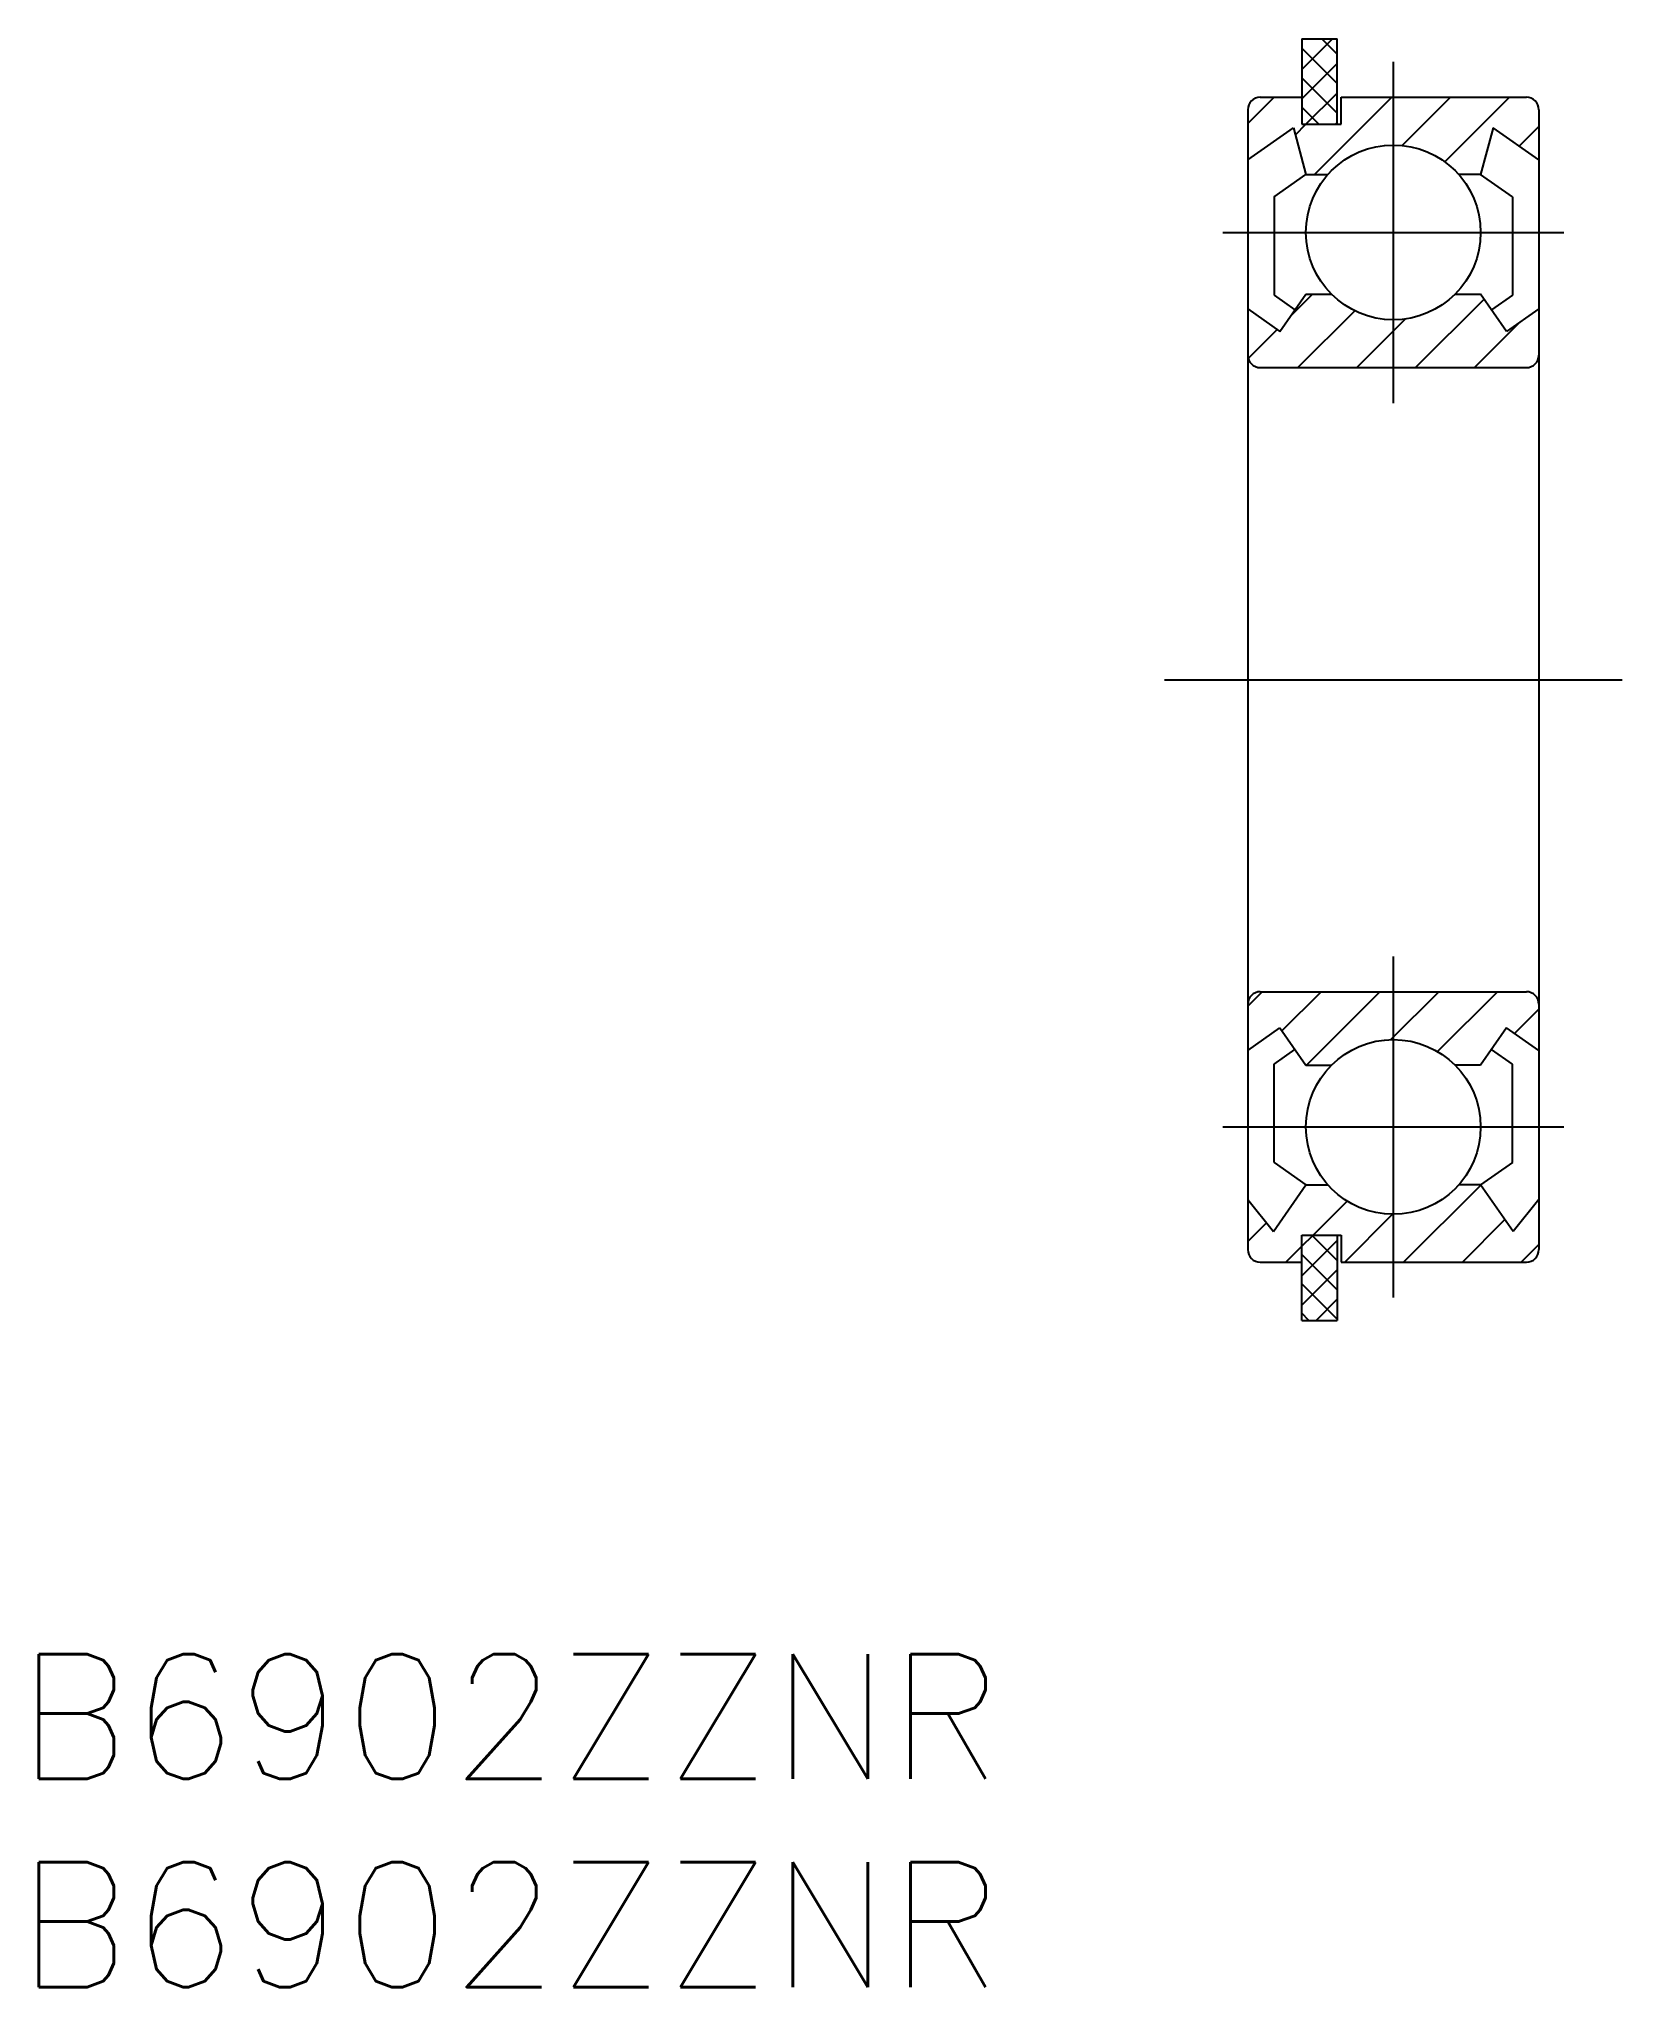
# Model space of a CAD drawing. Extents: x -29.1 to 9, y -31.4 to 15.4.
import ezdxf

# ---------------------------------------------------------------- set-up
doc = ezdxf.new("R2010")
doc.units = 0
doc.linetypes.add('CENTER', pattern=[50.8, 31.75, -6.35, 6.35, -6.35])
doc.layers.get('0').update_dxf_attribs({"linetype": 'CONTINUOUS'})
doc.layers.add('CENTER', color=1, linetype='CENTER')
doc.styles.get("Standard").update_dxf_attribs({"font": 'txt.shx', "height": 3, "bigfont": 'bigfont.shx'})

msp = doc.modelspace()

# ---------------------------------------------------------------- linework, layer by layer
at = {"color": 7, "linetype": 'CONTINUOUS'}
for p, q in [((1.3, 15.4), (2.15, 15.4)), ((1.3, 15.4), (1.3, 13.35)), ((2.15, 13.35), (2.15, 15.4)), ((0, 13.7), (0, -13.7)), ((0.3, 14), (1.3, 14)), ((2.25, 14), (6.7, 14)), ((2.25, 13.35), (2.25, 14)), ((7, 13.7), (7, -13.7)), ((0, 12.493), (1.1, 13.263)), ((1.1, 13.263), (1.4, 12.143)), ((1.3, 13.35), (2.25, 13.35)), ((5.9, 13.263), (5.6, 12.143)), ((7, 12.493), (5.9, 13.263)), ((0.635, 11.607), (1.4, 12.143)), ((1.4, 12.143), (1.928, 12.143)), ((5.6, 12.143), (5.072, 12.143)), ((6.365, 11.607), (5.6, 12.143)), ((0.635, 11.607), (0.635, 9.238)), ((6.365, 11.607), (6.365, 9.238)), ((0, 8.914), (0.775, 8.371)), ((0.635, 9.238), (1.136, 8.887)), ((0.775, 8.371), (1.4, 9.264)), ((1.4, 9.264), (2.017, 9.264)), ((4.983, 9.264), (5.6, 9.264)), ((6.225, 8.371), (5.6, 9.264)), ((6.365, 9.238), (5.864, 8.887)), ((7, 8.914), (6.225, 8.371)), ((0.3, 7.5), (6.7, 7.5)), ((0.3, -7.5), (6.7, -7.5)), ((0, -8.914), (0.775, -8.371)), ((0.775, -8.371), (1.4, -9.264)), ((6.225, -8.371), (5.6, -9.264)), ((7, -8.914), (6.225, -8.371)), ((0.635, -9.238), (1.136, -8.887)), ((6.365, -9.238), (5.864, -8.887)), ((0.635, -11.607), (0.635, -9.238)), ((1.4, -9.264), (2.017, -9.264)), ((5.6, -9.264), (4.983, -9.264)), ((6.365, -11.607), (6.365, -9.238)), ((0.635, -11.607), (1.4, -12.143)), ((6.365, -11.607), (5.6, -12.143)), ((0.616, -13.263), (1.4, -12.143)), ((1.4, -12.143), (1.928, -12.143)), ((5.6, -12.143), (5.072, -12.143)), ((6.384, -13.263), (5.6, -12.143)), ((0, -12.493), (0.616, -13.263)), ((7, -12.493), (6.384, -13.263)), ((1.3, -13.35), (2.25, -13.35)), ((1.3, -15.4), (1.3, -13.35)), ((2.15, -13.35), (2.15, -15.4)), ((2.25, -13.35), (2.25, -14)), ((0.3, -14), (1.3, -14)), ((2.25, -14), (6.7, -14)), ((1.3, -15.4), (2.15, -15.4))]:
    msp.add_line(p, q, dxfattribs=at)
at = {"color": 3, "linetype": 'CONTINUOUS'}
for p, q in [((1.3, 15.372), (1.328, 15.4)), ((1.3, 14.665), (2.035, 15.4)), ((2.15, 14.326), (1.3, 15.176)), ((2.15, 15.033), (1.783, 15.4)), ((1.3, 13.958), (2.15, 14.808)), ((2.15, 13.619), (1.3, 14.469)), ((1.399, 13.35), (2.15, 14.101)), ((0, 13.365), (0.635, 14)), ((1.712, 13.35), (1.3, 13.762)), ((1.606, 12.143), (3.463, 14)), ((3.716, 12.839), (4.878, 14)), ((4.738, 12.446), (6.292, 14)), ((1.145, 13.095), (1.399, 13.35)), ((2.106, 13.35), (2.15, 13.394)), ((6.529, 12.823), (7, 13.294)), ((1.037, 8.745), (1.555, 9.264)), ((4.035, 7.5), (5.682, 9.147)), ((1.206, 7.5), (2.572, 8.866)), ((2.62, 7.5), (3.79, 8.67)), ((5.449, 7.5), (6.541, 8.592)), ((0.011, 7.719), (0.709, 8.417)), ((0, -7.848), (0.348, -7.5)), ((0.823, -8.439), (1.762, -7.5)), ((1.413, -9.264), (3.177, -7.5)), ((3.44, -8.651), (4.591, -7.5)), ((4.565, -8.94), (6.005, -7.5)), ((6.415, -8.504), (7, -7.919)), ((3.748, -14), (5.602, -12.146)), ((1.569, -13.35), (2.388, -12.531)), ((0, -13.505), (0.45, -13.055)), ((2.334, -14), (3.484, -12.85)), ((5.162, -14), (6.184, -12.978)), ((1.3, -13.619), (1.569, -13.35)), ((1.3, -14.326), (2.15, -13.476)), ((2.15, -13.958), (1.542, -13.35)), ((6.576, -14), (7, -13.576)), ((0.919, -14), (1.3, -13.619)), ((2.15, -14.665), (1.3, -13.815)), ((1.3, -15.034), (2.15, -14.184)), ((2.15, -15.373), (1.3, -14.523)), ((1.641, -15.4), (2.15, -14.891)), ((1.47, -15.4), (1.3, -15.23))]:
    msp.add_line(p, q, dxfattribs=at)
at = {"color": 7, "linetype": 'CONTINUOUS'}
for centre in [(3.5, 10.75), (3.5, -10.75)]:
    msp.add_circle(centre, 2.1, dxfattribs=at)
for centre, start, end in [((0.3, 13.7), 90, 180), ((6.7, 13.7), 0, 90), ((0.3, 7.8), 180, 270), ((6.7, 7.8), 270, 0), ((0.3, -7.8), 90, 180), ((6.7, -7.8), 0, 90), ((0.3, -13.7), 180, 270), ((6.7, -13.7), 270, 0)]:
    msp.add_arc(centre, 0.3, start, end, dxfattribs=at)
at = {"layer": 'CENTER', "color": 1, "linetype": 'CENTER'}
for p, q in [((3.5, 14.85), (3.5, 6.65)), ((-0.6, 10.75), (7.6, 10.75)), ((-2, 0), (9, 0)), ((3.5, -6.65), (3.5, -14.85)), ((-0.6, -10.75), (7.6, -10.75))]:
    msp.add_line(p, q, dxfattribs=at)

# ---------------------------------------------------------------- texts
at = {"color": 7, "linetype": 'CONTINUOUS'}
for p in [(-29.58, -26.423), (-29.58, -31.423)]:
    msp.add_text('B6902ZZNR', height=3, dxfattribs=at).set_placement(p)

doc.saveas('drawing.dxf')
